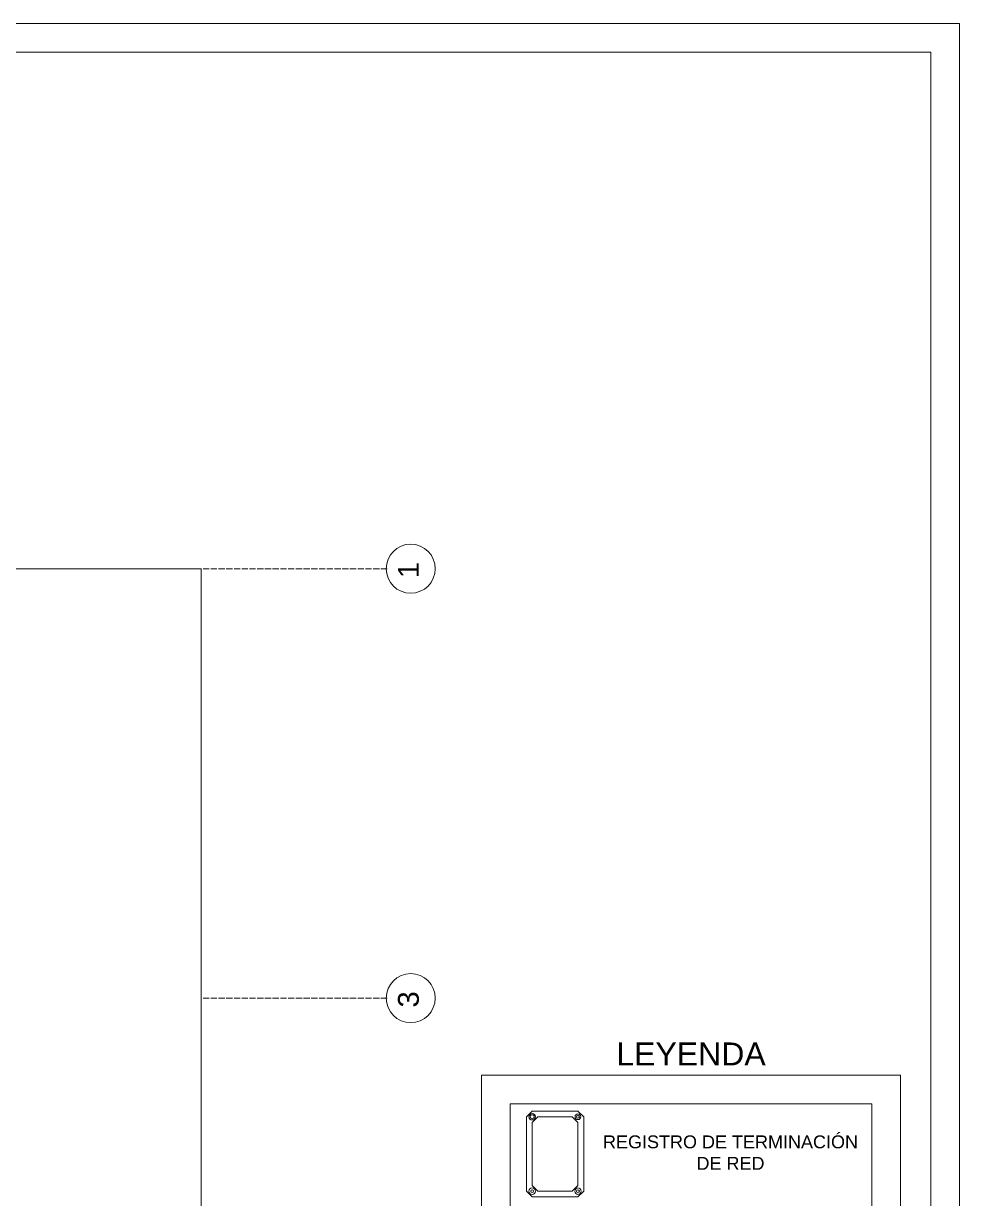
# Model space of a CAD drawing. Header units: metres. Extents: x -2 to 3328848, y -2 to 2725060.
# Drawn here: x 1663160 to 1663323.4, y 1363362.1 to 1363567.3 of the extents above; entities that cross this region are included whole.
import ezdxf
from ezdxf.enums import TextEntityAlignment as Align

# ---------------------------------------------------------------- set-up
doc = ezdxf.new("R2010")
doc.units = ezdxf.units.M
doc.linetypes.add('ACAD_ISO02W100', pattern=[15, 12, -3])
doc.linetypes.add('DOT', pattern=[0.25, 0, -0.25])
doc.layers.get('0').update_dxf_attribs({"color": 253, "lineweight": 0})
doc.layers.add('CAJETIN', color=7, linetype='Continuous', lineweight=0, true_color=0x000000)
for name, color, linetype, lineweight in [('ICT_INTERNA', 170, 'Continuous', 0), ('L.COLUMNA', 253, 'Continuous', 0), ('letra', 253, 'DOT', 0)]:
    doc.layers.add(name, color=color, linetype=linetype, lineweight=lineweight)
doc.styles.add('COTA', font='arial.ttf', dxfattribs={"height": 1})
doc.styles.get("Standard").update_dxf_attribs({"font": 'arial.ttf'})

# ---------------------------------------------------------------- blocks, each defined once
blk = doc.blocks.new('*U96')
for points in [[(-594, 0), (0, 0), (0, 420), (-594, 420)], [(-589, 5), (-5, 5), (-5, 415), (-589, 415)]]:
    blk.add_lwpolyline(points, close=True)
at = {"lineweight": 30, "flags": 104}
blk.add_attdef('NOMBRE_PROYECTO', text='', height=5, dxfattribs=at).set_placement((-165, 63.27), align=Align.TOP_LEFT)
for tag, p in [('PROMOTOR', (-133.74, 41.5)), ('SITUACION', (-133.74, 34.5)), ('AUTOR', (-133.74, 27.5)), ('1/X', (-133.74, 20.5)), ('XX/XX/XXXX', (-80.02, 20.5)), ('V.X', (-25.12, 20.5)), ('NOMBRE_PLANO', (-133.74, 13.5)), ('X', (-25.12, 13.48))]:
    blk.add_attdef(tag, text='', height=3.5).set_placement(p, align=Align.MIDDLE_LEFT)
blk = doc.blocks.new('RTR')
for p, q in [((-0.75, 0.4), (-0.65, 0.5)), ((-0.65, 0.5), (0.65, 0.5)), ((0.65, 0.5), (0.75, 0.4)), ((-0.75, -0.4), (-0.75, 0.4)), ((-0.65, 0.3), (-0.55, 0.4)), ((-0.65, -0.3), (-0.65, 0.3)), ((-0.55, 0.4), (0.55, 0.4)), ((0.55, 0.4), (0.65, 0.3)), ((0.65, 0.3), (0.65, -0.3)), ((0.75, 0.4), (0.75, -0.4)), ((-0.75, -0.4), (-0.65, -0.5)), ((-0.65, -0.3), (-0.55, -0.4)), ((0.55, -0.4), (-0.55, -0.4)), ((0.65, -0.3), (0.55, -0.4)), ((0.65, -0.5), (0.75, -0.4)), ((0.65, -0.5), (-0.65, -0.5))]:
    blk.add_line(p, q)
for centre, radius in [((-0.65, 0.4), 0.05), ((-0.65, 0.4), 0.025), ((0.65, 0.4), 0.0559), ((0.65, 0.4), 0.025), ((-0.65, -0.4), 0.0559), ((-0.65, -0.4), 0.0354), ((0.65, -0.4), 0.0559), ((0.65, -0.4), 0.025)]:
    blk.add_circle(centre, radius)

msp = doc.modelspace()

# ---------------------------------------------------------------- linework, layer by layer
at = {"ltscale": 0.02}
msp.add_line((1663191.022, 1363252.12), (1663191.022, 1363472.12), dxfattribs=at)
msp.add_lwpolyline([(1663191.022, 1363252.12), (1663191.022, 1363472.12), (1662791.022, 1363472.12), (1662791.022, 1363252.12)], close=True)
at = {"ltscale": 0.2}
for centre in [(1663227.618, 1363472.12), (1663227.618, 1363397.12)]:
    msp.add_circle(centre, 4.285, dxfattribs=at)
at = {"layer": 'CAJETIN'}
msp.add_line((1663244.981, 1363378.683), (1663308.151, 1363378.683), dxfattribs=at)
at = {"layer": 'CAJETIN', "linetype": 'Continuous'}
for points in [[(1662729.448, 1363147.34), (1663323.448, 1363147.34), (1663323.448, 1363567.34), (1662729.448, 1363567.34)], [(1662734.448, 1363152.34), (1663318.448, 1363152.34), (1663318.448, 1363562.34), (1662734.448, 1363562.34)]]:
    msp.add_lwpolyline(points, close=True, dxfattribs=at)
at = {"layer": 'CAJETIN'}
for points in [[(1663239.981, 1363383.683), (1663313.151, 1363383.683), (1663313.151, 1363197.071), (1663239.981, 1363197.071)], [(1663244.981, 1363378.683), (1663308.151, 1363378.683), (1663308.151, 1363202.071), (1663244.981, 1363202.071)]]:
    msp.add_lwpolyline(points, close=True, dxfattribs=at)
at = {"layer": 'L.COLUMNA', "linetype": 'ACAD_ISO02W100', "ltscale": 0.09}
for p, q in [((1663223.491, 1363472.12), (1663191.022, 1363472.12)), ((1663223.491, 1363397.12), (1663191.022, 1363397.12))]:
    msp.add_line(p, q, dxfattribs=at)

# ---------------------------------------------------------------- block references
at = {"layer": 'CAJETIN'}
msp.add_blockref('*U96', (1663323.448, 1363147.34), dxfattribs=at)
at = {"layer": 'ICT_INTERNA', "xscale": 10, "yscale": 10, "zscale": 10, "rotation": 269.9999999999999}
msp.add_blockref('RTR', (1663252.823, 1363369.897), dxfattribs=at)

# ---------------------------------------------------------------- texts
at = {"layer": 'CAJETIN', "ltscale": 0.015, "attachment_point": 1, "style": 'COTA'}
for s, width, insert, char_height in [('\\pxqc;LEYENDA', 73.16994, (1663239.981, 1363389.368), 4), ('\\pxqc;REGISTRO DE TERMINACIÓN\\PDE RED', 51.2738, (1663257.823, 1363373.135), 2.25)]:
    msp.add_mtext_dynamic_manual_height_columns(s, width=width, gutter_width=4, heights=[7.577], dxfattribs=dict(at, insert=insert, char_height=char_height))
at = {"layer": 'letra', "linetype": 'ACAD_ISO02W100', "ltscale": 0.009}
for s, p in [('1', (1663229.033, 1363470.481)), ('3', (1663229.033, 1363395.481))]:
    msp.add_text(s, height=3.64, rotation=90, dxfattribs=at).set_placement(p)

doc.saveas('drawing.dxf')
